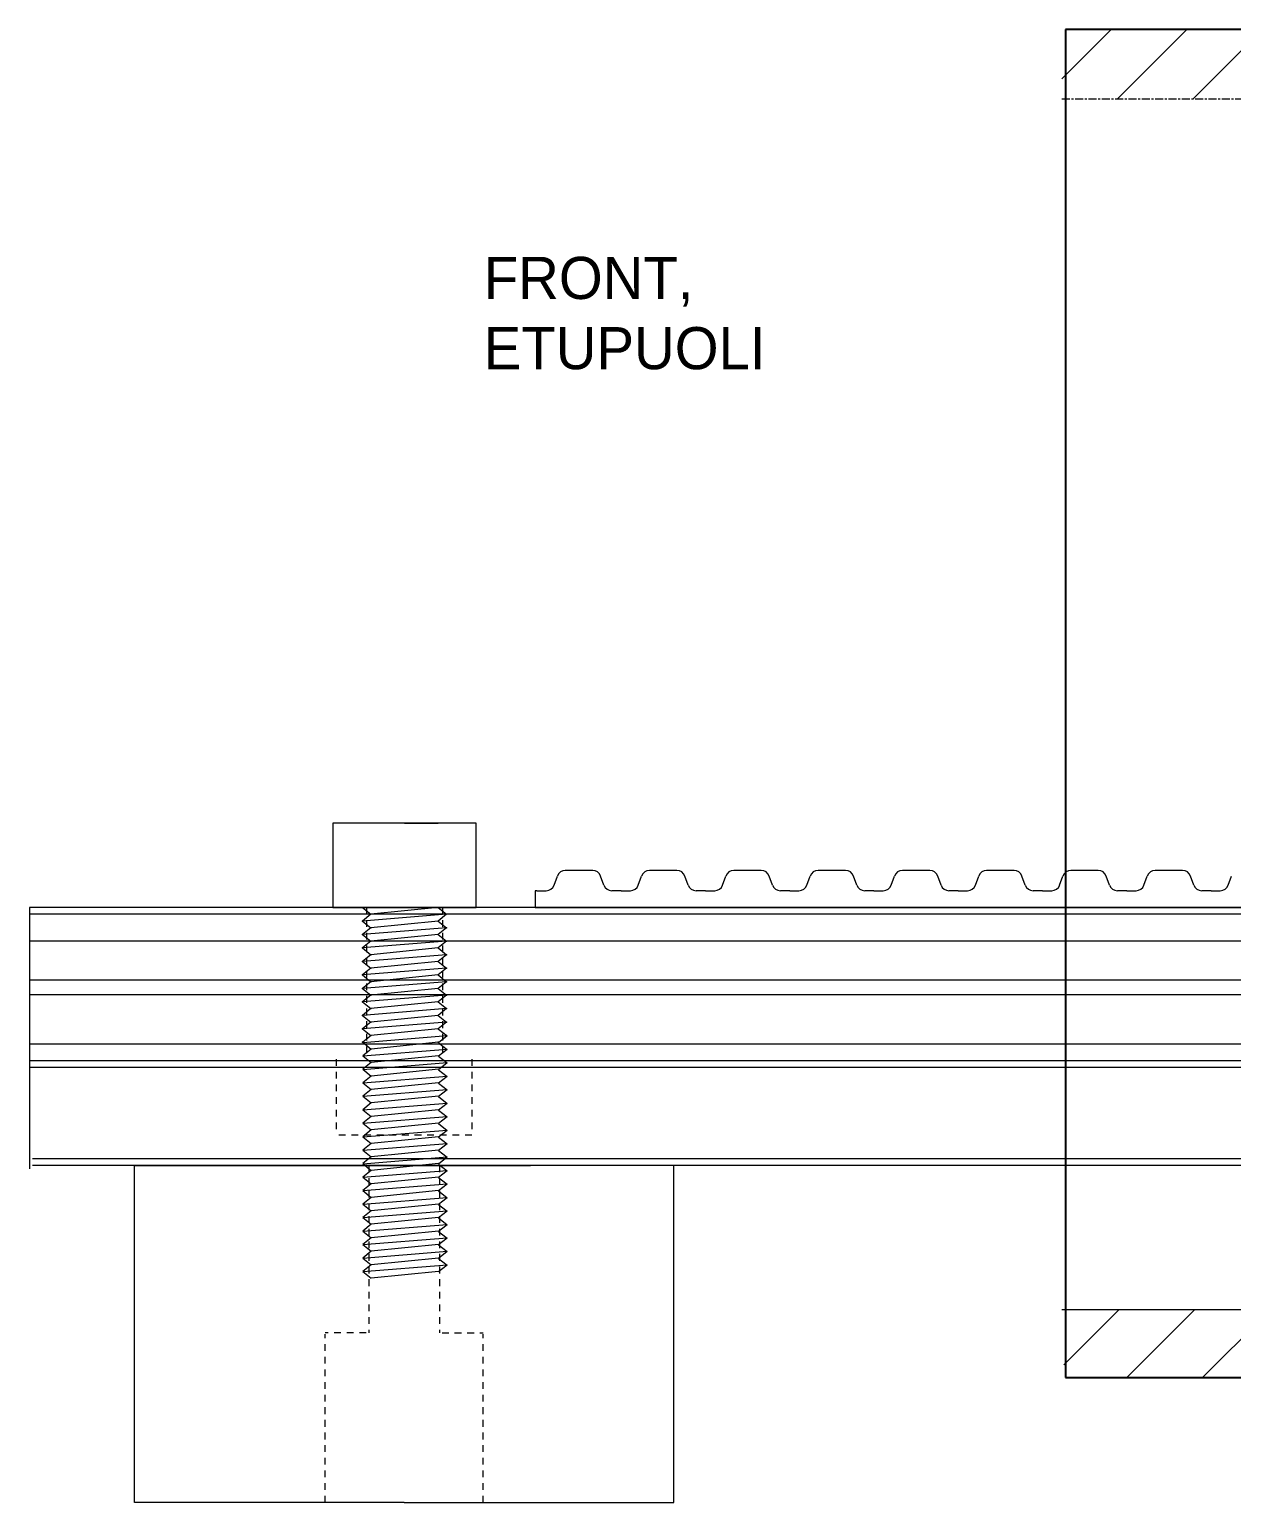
# Model space of a CAD drawing. Header units: millimetres. Extents: x -784753 to 2633, y -710 to 77802.
# Drawn here: x 864 to 935.3, y 68.8 to 156.2 of the extents above; entities that cross this region are included whole.
import ezdxf

# ---------------------------------------------------------------- set-up
doc = ezdxf.new("R2010")
doc.units = ezdxf.units.MM
for name, pattern in [('CHAIN', [0.7087, 0.4724, -0.0591, 0.1181, -0.0591]), ('phl_center', [0.75, 0.4, -0.35]), ('phl_thick', [0])]:
    doc.linetypes.add(name, pattern=pattern)
for name, color, linetype in [('Comments', 50, 'Continuous'), ('HIHNA', 53, 'Continuous'), ('KISKON-KOROKEPALA', 6, 'Continuous'), ('PULTIT_MUTTERIT_RUUVIT', 131, 'Continuous'), ('RUNKO', 140, 'Continuous')]:
    doc.layers.add(name, color=color, linetype=linetype)
doc.layers.add('Hatch (ANSI)', color=9, linetype='Continuous', lineweight=9)
doc.layers.add('RUNKO-REIKÄ', color=7, linetype='Continuous', true_color=0x39c9ff)

# ---------------------------------------------------------------- blocks, each defined once
blk = doc.blocks.new('T5-HIHNA-SUORA-LSIDE')
at = {"lineweight": 0}
for p, q in [((1561.976, 87.917), (1556.976, 87.917)), ((1566.976, 87.917), (1561.976, 87.917)), ((1561.976, 87.917), (1561.976, 87.917)), ((1571.976, 87.917), (1566.976, 87.917)), ((1566.976, 87.917), (1566.976, 87.917)), ((1576.976, 87.917), (1571.976, 87.917)), ((1571.976, 87.917), (1571.976, 87.917)), ((1581.976, 87.917), (1576.976, 87.917)), ((1576.976, 87.917), (1576.976, 87.917)), ((1586.976, 87.917), (1581.976, 87.917)), ((1581.976, 87.917), (1581.976, 87.917)), ((1591.976, 87.917), (1586.976, 87.917)), ((1586.976, 87.917), (1586.976, 87.917)), ((1596.976, 87.917), (1591.976, 87.917)), ((1591.976, 87.917), (1591.976, 87.917)), ((1601.976, 87.917), (1596.976, 87.917)), ((1596.976, 87.917), (1596.976, 87.917)), ((1602.08, 87.917), (1601.976, 87.917)), ((1601.976, 87.917), (1601.976, 87.917)), ((1602.08, 86.917), (1602.08, 87.917)), ((1560.957, 86.588), (1560.759, 86.046)), ((1561.976, 86.917), (1561.426, 86.917)), ((1561.976, 86.917), (1562.526, 86.917)), ((1562.996, 86.588), (1563.193, 86.046)), ((1565.957, 86.588), (1565.759, 86.046)), ((1566.976, 86.917), (1566.426, 86.917)), ((1566.976, 86.917), (1567.526, 86.917)), ((1567.996, 86.588), (1568.193, 86.046)), ((1570.957, 86.588), (1570.759, 86.046)), ((1571.976, 86.917), (1571.426, 86.917)), ((1571.976, 86.917), (1572.526, 86.917)), ((1572.996, 86.588), (1573.193, 86.046)), ((1575.957, 86.588), (1575.759, 86.046)), ((1576.976, 86.917), (1576.426, 86.917)), ((1576.976, 86.917), (1577.526, 86.917)), ((1577.996, 86.588), (1578.193, 86.046)), ((1580.957, 86.588), (1580.759, 86.046)), ((1581.976, 86.917), (1581.426, 86.917)), ((1581.976, 86.917), (1582.526, 86.917)), ((1582.996, 86.588), (1583.193, 86.046)), ((1585.957, 86.588), (1585.759, 86.046)), ((1586.976, 86.917), (1586.426, 86.917)), ((1586.976, 86.917), (1587.526, 86.917)), ((1587.996, 86.588), (1588.193, 86.046)), ((1590.957, 86.588), (1590.759, 86.046)), ((1591.976, 86.917), (1591.426, 86.917)), ((1591.976, 86.917), (1592.526, 86.917)), ((1592.996, 86.588), (1593.193, 86.046)), ((1595.957, 86.588), (1595.759, 86.046)), ((1596.976, 86.917), (1596.426, 86.917)), ((1596.976, 86.917), (1597.526, 86.917)), ((1597.996, 86.588), (1598.193, 86.046)), ((1600.957, 86.588), (1600.759, 86.046)), ((1601.976, 86.917), (1601.426, 86.917)), ((1601.976, 86.917), (1602.08, 86.917)), ((1563.663, 85.717), (1565.289, 85.717)), ((1568.663, 85.717), (1570.289, 85.717)), ((1573.663, 85.717), (1575.289, 85.717)), ((1578.663, 85.717), (1580.289, 85.717)), ((1583.663, 85.717), (1585.289, 85.717)), ((1588.663, 85.717), (1590.289, 85.717)), ((1593.663, 85.717), (1595.289, 85.717)), ((1598.663, 85.717), (1600.289, 85.717))]:
    blk.add_line(p, q, dxfattribs=at)
for centre, start, end in [((1561.426, 86.417), 90, 160), ((1562.526, 86.417), 20, 90), ((1566.426, 86.417), 90, 160), ((1567.526, 86.417), 20, 90), ((1571.426, 86.417), 90, 160), ((1572.526, 86.417), 20, 90), ((1576.426, 86.417), 90, 160), ((1577.526, 86.417), 20, 90), ((1581.426, 86.417), 90, 160), ((1582.526, 86.417), 20, 90), ((1586.426, 86.417), 90, 160), ((1587.526, 86.417), 20, 90), ((1591.426, 86.417), 90, 160), ((1592.526, 86.417), 20, 90), ((1596.426, 86.417), 90, 160), ((1597.526, 86.417), 20, 90), ((1601.426, 86.417), 90, 160), ((1563.663, 86.217), 200, 270), ((1565.289, 86.217), 270, 340), ((1568.663, 86.217), 200, 270), ((1570.289, 86.217), 270, 340), ((1573.663, 86.217), 200, 270), ((1575.289, 86.217), 270, 340), ((1578.663, 86.217), 200, 270), ((1580.289, 86.217), 270, 340), ((1583.663, 86.217), 200, 270), ((1585.289, 86.217), 270, 340), ((1588.663, 86.217), 200, 270), ((1590.289, 86.217), 270, 340), ((1593.663, 86.217), 200, 270), ((1595.289, 86.217), 270, 340), ((1598.663, 86.217), 200, 270), ((1600.289, 86.217), 270, 340)]:
    blk.add_arc(centre, 0.5, start, end, dxfattribs=at)
blk = doc.blocks.new('KISKO-TS-15-1-LSIDE')
at = {"linetype": 'phl_thick'}
for p, q in [((1190.706, 154.028), (1389.352, 154.028)), ((1190.901, 154.428), (1389.352, 154.428)), ((1389.54, 139.115), (1389.54, 154.615)), ((1187.881, 148.215), (1389.54, 148.215)), ((1188.075, 148.615), (1389.54, 148.615)), ((1187.395, 147.215), (1389.54, 147.215)), ((1185.974, 144.292), (1389.54, 144.292)), ((1185.554, 143.426), (1389.54, 143.426)), ((1184.431, 141.117), (1389.54, 141.117)), ((1183.458, 139.115), (1389.54, 139.115)), ((1183.652, 139.515), (1389.54, 139.515))]:
    blk.add_line(p, q, dxfattribs=at)
at = {"linetype": 'phl_center'}
for p, q in [((1363.29, 148.115), (1363.29, 152.615)), ((1371.337, 148.115), (1371.337, 152.615)), ((1365.04, 139.115), (1365.04, 148.115)), ((1369.54, 139.115), (1369.54, 148.115))]:
    blk.add_line(p, q, dxfattribs=at)
at = {"linetype": 'phl_center', "lineweight": 0}
blk.add_line((1363.29, 152.615), (1371.337, 152.615), dxfattribs=at)
blk = doc.blocks.new('M5-KISKON-KANNAKKEIDEN-KIINNITYS-LEFT')
at = {"lineweight": 0}
for p, q in [((1197.702, 101.147), (1197.702, 92.647)), ((1202.702, 101.147), (1197.702, 101.147)), ((1202.702, 92.647), (1202.702, 101.147)), ((1197.702, 96.897), (1197.702, 98.897)), ((1202.702, 99.397), (1202.702, 98.897)), ((1202.702, 98.897), (1203.102, 99.397)), ((1202.702, 98.897), (1203.102, 94.897)), ((1203.102, 99.397), (1203.502, 98.897)), ((1203.102, 99.397), (1203.502, 94.397)), ((1203.502, 98.897), (1203.902, 99.397)), ((1203.502, 98.897), (1203.902, 94.897)), ((1203.902, 99.397), (1204.302, 98.897)), ((1203.902, 99.397), (1204.302, 94.397)), ((1204.302, 98.897), (1204.702, 99.397)), ((1204.302, 98.897), (1204.702, 94.897)), ((1204.702, 99.397), (1205.102, 98.897)), ((1204.702, 99.397), (1205.102, 94.397)), ((1205.102, 98.897), (1205.502, 99.397)), ((1205.102, 98.897), (1205.502, 94.897)), ((1205.502, 99.397), (1205.902, 98.897)), ((1205.502, 99.397), (1205.902, 94.397)), ((1205.902, 98.897), (1206.302, 99.397)), ((1205.902, 98.897), (1206.302, 94.897)), ((1206.302, 99.397), (1206.702, 98.897)), ((1206.302, 99.397), (1206.702, 94.397)), ((1206.702, 98.897), (1207.102, 99.397)), ((1206.702, 98.897), (1207.102, 94.897)), ((1207.102, 99.397), (1207.502, 98.897)), ((1207.102, 99.397), (1207.502, 94.397)), ((1207.502, 98.897), (1207.902, 99.397)), ((1207.502, 98.897), (1207.902, 94.897)), ((1207.902, 99.397), (1208.302, 98.897)), ((1207.902, 99.397), (1208.302, 94.397)), ((1208.302, 98.897), (1208.702, 99.397)), ((1208.302, 98.897), (1208.702, 94.897)), ((1208.702, 99.397), (1209.102, 98.897)), ((1208.702, 99.397), (1209.102, 94.397)), ((1209.102, 98.897), (1209.502, 99.397)), ((1209.102, 98.897), (1209.502, 94.897)), ((1209.502, 99.397), (1209.902, 98.897)), ((1209.502, 99.397), (1209.902, 94.397)), ((1209.902, 98.897), (1210.302, 94.897)), ((1209.925, 98.92), (1210.325, 99.42)), ((1210.325, 99.42), (1210.725, 98.92)), ((1210.325, 99.42), (1210.725, 94.42)), ((1210.702, 98.92), (1211.102, 94.92)), ((1210.725, 98.92), (1211.125, 99.42)), ((1211.125, 99.42), (1211.525, 94.42)), ((1211.125, 99.42), (1211.525, 98.92)), ((1211.502, 98.92), (1211.902, 94.92)), ((1211.525, 98.92), (1211.925, 99.42)), ((1211.925, 99.42), (1212.325, 94.42)), ((1211.925, 99.42), (1212.325, 98.92)), ((1212.302, 98.92), (1212.702, 94.92)), ((1212.325, 98.92), (1212.725, 99.42)), ((1212.725, 99.42), (1213.125, 94.42)), ((1212.725, 99.42), (1213.125, 98.92)), ((1213.102, 98.92), (1213.502, 94.92)), ((1213.125, 98.92), (1213.525, 99.42)), ((1213.525, 99.42), (1213.925, 94.42)), ((1213.525, 99.42), (1213.925, 98.92)), ((1213.902, 98.92), (1214.302, 94.92)), ((1213.925, 98.92), (1214.325, 99.42)), ((1214.325, 99.42), (1214.725, 94.42)), ((1214.325, 99.42), (1214.725, 98.92)), ((1214.702, 98.92), (1215.102, 94.92)), ((1214.725, 98.92), (1215.125, 99.42)), ((1215.125, 99.42), (1215.525, 94.42)), ((1215.125, 99.42), (1215.525, 98.92)), ((1215.502, 98.92), (1215.902, 94.92)), ((1215.525, 98.92), (1215.925, 99.42)), ((1215.925, 99.42), (1216.325, 94.42)), ((1215.925, 99.42), (1216.325, 98.92)), ((1216.302, 98.92), (1216.702, 94.92)), ((1216.325, 98.92), (1216.725, 99.42)), ((1216.725, 99.42), (1217.125, 94.42)), ((1216.725, 99.42), (1217.125, 98.92)), ((1217.102, 98.92), (1217.502, 94.92)), ((1217.125, 98.92), (1217.525, 99.42)), ((1217.525, 99.42), (1217.925, 94.42)), ((1217.525, 99.42), (1217.925, 98.92)), ((1217.902, 98.92), (1218.302, 94.92)), ((1217.925, 98.92), (1218.325, 99.42)), ((1218.325, 99.42), (1218.725, 94.42)), ((1218.325, 99.42), (1218.725, 98.92)), ((1218.702, 98.92), (1219.102, 94.92)), ((1218.725, 98.92), (1219.125, 99.42)), ((1219.125, 99.42), (1219.525, 94.42)), ((1219.125, 99.42), (1219.525, 98.92)), ((1219.502, 98.92), (1219.902, 94.92)), ((1219.525, 98.92), (1219.925, 99.42)), ((1219.925, 99.42), (1220.325, 94.42)), ((1219.925, 99.42), (1220.325, 98.92)), ((1220.302, 98.92), (1220.702, 94.92)), ((1220.325, 98.92), (1220.725, 99.42)), ((1220.725, 99.42), (1221.125, 94.42)), ((1220.725, 99.42), (1221.125, 98.92)), ((1221.102, 98.92), (1221.502, 94.92)), ((1221.125, 98.92), (1221.525, 99.42)), ((1221.525, 99.42), (1221.925, 94.42)), ((1221.525, 99.42), (1221.925, 98.92)), ((1221.902, 98.92), (1222.302, 94.92)), ((1221.925, 98.92), (1222.325, 99.42)), ((1222.325, 99.42), (1222.725, 98.92)), ((1222.325, 99.42), (1222.725, 94.42)), ((1222.702, 98.92), (1223.102, 94.92)), ((1222.725, 98.92), (1223.125, 99.42)), ((1223.125, 99.42), (1223.525, 98.92)), ((1223.125, 99.42), (1223.525, 94.42)), ((1223.502, 98.92), (1223.902, 94.92)), ((1223.525, 98.92), (1223.925, 99.42)), ((1223.925, 99.42), (1224.325, 98.92)), ((1223.925, 99.42), (1224.325, 94.42)), ((1224.302, 98.92), (1224.702, 94.92)), ((1202.702, 96.897), (1202.702, 94.397)), ((1202.702, 94.397), (1202.702, 94.897)), ((1202.702, 94.397), (1203.102, 94.897)), ((1203.102, 94.897), (1203.502, 94.397)), ((1203.502, 94.397), (1203.902, 94.897)), ((1203.902, 94.897), (1204.302, 94.397)), ((1204.302, 94.397), (1204.702, 94.897)), ((1204.702, 94.897), (1205.102, 94.397)), ((1205.102, 94.397), (1205.502, 94.897)), ((1205.502, 94.897), (1205.902, 94.397)), ((1205.902, 94.397), (1206.302, 94.897)), ((1206.302, 94.897), (1206.702, 94.397)), ((1206.702, 94.397), (1207.102, 94.897)), ((1207.102, 94.897), (1207.502, 94.397)), ((1207.502, 94.397), (1207.902, 94.897)), ((1207.902, 94.897), (1208.302, 94.397)), ((1208.302, 94.397), (1208.702, 94.897)), ((1208.702, 94.897), (1209.102, 94.397)), ((1209.102, 94.397), (1209.502, 94.897)), ((1209.502, 94.897), (1209.902, 94.397)), ((1209.902, 94.397), (1210.302, 94.897)), ((1210.302, 94.92), (1210.702, 94.42)), ((1210.702, 94.42), (1211.102, 94.92)), ((1211.102, 94.92), (1211.502, 94.42)), ((1211.502, 94.42), (1211.902, 94.92)), ((1211.902, 94.92), (1212.302, 94.42)), ((1212.302, 94.42), (1212.702, 94.92)), ((1212.702, 94.92), (1213.102, 94.42)), ((1213.102, 94.42), (1213.502, 94.92)), ((1213.502, 94.92), (1213.902, 94.42)), ((1213.902, 94.42), (1214.302, 94.92)), ((1214.302, 94.92), (1214.702, 94.42)), ((1214.702, 94.42), (1215.102, 94.92)), ((1215.102, 94.92), (1215.502, 94.42)), ((1215.502, 94.42), (1215.902, 94.92)), ((1215.902, 94.92), (1216.302, 94.42)), ((1216.302, 94.42), (1216.702, 94.92)), ((1216.702, 94.92), (1217.102, 94.42)), ((1217.102, 94.42), (1217.502, 94.92)), ((1217.502, 94.92), (1217.902, 94.42)), ((1217.902, 94.42), (1218.302, 94.92)), ((1218.302, 94.92), (1218.702, 94.42)), ((1218.702, 94.42), (1219.102, 94.92)), ((1219.102, 94.92), (1219.502, 94.42)), ((1219.502, 94.42), (1219.902, 94.92)), ((1219.902, 94.92), (1220.302, 94.42)), ((1220.302, 94.42), (1220.702, 94.92)), ((1220.702, 94.92), (1221.102, 94.42)), ((1221.102, 94.42), (1221.502, 94.92)), ((1221.502, 94.92), (1221.902, 94.42)), ((1221.902, 94.42), (1222.302, 94.92)), ((1222.302, 94.92), (1222.702, 94.42)), ((1222.702, 94.42), (1223.102, 94.92)), ((1223.102, 94.92), (1223.502, 94.42)), ((1223.502, 94.42), (1223.902, 94.92)), ((1223.902, 94.92), (1224.302, 94.42)), ((1224.302, 94.42), (1224.702, 94.92)), ((1197.702, 92.647), (1202.702, 92.647))]:
    blk.add_line(p, q, dxfattribs=at)
for p in [(1203.502, 98.897), (1203.902, 99.397), (1204.302, 98.897), (1204.702, 99.397), (1205.102, 98.897), (1205.502, 99.397), (1205.902, 98.897), (1206.302, 99.397), (1206.702, 98.897), (1207.102, 99.397), (1207.502, 98.897), (1207.902, 99.397), (1208.302, 98.897), (1208.702, 99.397), (1209.102, 98.897), (1209.502, 99.397), (1209.902, 98.897), (1210.302, 99.397), (1210.702, 98.897), (1203.902, 94.897), (1204.702, 94.897), (1205.502, 94.897), (1206.302, 94.897), (1207.102, 94.897), (1207.902, 94.897), (1208.702, 94.897), (1209.502, 94.897), (1210.302, 94.897), (1211.102, 94.897), (1203.502, 94.397), (1204.302, 94.397), (1205.102, 94.397), (1205.902, 94.397), (1206.702, 94.397), (1207.502, 94.397), (1208.302, 94.397), (1209.102, 94.397), (1209.902, 94.397), (1210.702, 94.397)]:
    blk.add_point(p, dxfattribs=at)
blk = doc.blocks.new('TRIPOD-KIINNITYS-PALA-LSIDE')
at = {"lineweight": 0}
for p, q in [((1234.698, 120.985), (1234.698, 140.985)), ((1234.698, 140.985), (1240.698, 140.985)), ((1240.698, 140.985), (1243.198, 140.985)), ((1243.198, 140.985), (1258.198, 140.985)), ((1248.448, 140.985), (1252.948, 140.985)), ((1250.698, 140.985), (1248.598, 140.985)), ((1250.698, 140.985), (1252.798, 140.985)), ((1260.698, 140.985), (1258.198, 140.985)), ((1266.698, 140.985), (1260.698, 140.985)), ((1266.698, 120.985), (1266.698, 140.985)), ((1250.698, 120.985), (1234.698, 120.985)), ((1243.198, 120.985), (1240.698, 120.985)), ((1250.698, 120.985), (1266.698, 120.985)), ((1258.198, 120.985), (1260.698, 120.985))]:
    blk.add_line(p, q, dxfattribs=at)
at = {"linetype": 'phl_center', "lineweight": 0}
for p, q in [((1248.598, 140.985), (1248.598, 131.06)), ((1252.798, 140.985), (1252.798, 131.06)), ((1248.448, 131.06), (1246.018, 131.06)), ((1246.018, 120.985), (1246.018, 130.985)), ((1252.948, 131.06), (1255.388, 131.06)), ((1255.388, 120.985), (1255.388, 130.985)), ((1250.698, 120.985), (1246.018, 120.985))]:
    blk.add_line(p, q, dxfattribs=at)
blk = doc.blocks.new('ASSEMBLY-KISKO-LEFT')
at = {"layer": 'Hatch (ANSI)', "lineweight": 0, "rotation": 180}
blk.add_blockref('KISKO-TS-15-1-LSIDE', (2642.596, 343.412), dxfattribs=at)
at = {"layer": 'HIHNA', "lineweight": 0, "rotation": 180}
blk.add_blockref('T5-HIHNA-SUORA-LSIDE', (2885.136, 292.214), dxfattribs=at)
at = {"layer": 'KISKON-KOROKEPALA', "lineweight": 0}
blk.add_blockref('TRIPOD-KIINNITYS-PALA-LSIDE', (24.585, 48), dxfattribs=at)
at = {"layer": 'PULTIT_MUTTERIT_RUUVIT', "lineweight": 0, "rotation": 270}
blk.add_blockref('M5-KISKON-KANNAKKEIDEN-KIINNITYS-LEFT', (1178.409, 1406.999), dxfattribs=at)
blk = doc.blocks.new('ALUMIINIPUTKI-80X80-RIGHTS')
at = {"lineweight": 0}
h = blk.add_hatch(dxfattribs=at)
h.set_pattern_fill('ANSI31', color=256, style=0)
h.set_pattern_definition([(45, (84.9617, 0), (-2.245064, 2.245064), [])])
h.paths.add_polyline_path([(1314.092, 256.485), (1314.092, 252.364), (1434.092, 252.364), (1434.092, 256.485)])
h = blk.add_hatch(dxfattribs=at)
h.set_pattern_fill('ANSI31', color=256, style=0)
h.set_pattern_definition([(45, (85.0717, 0), (-2.245064, 2.245064), [])])
h.paths.add_polyline_path([(1434.202, 180.513), (1314.202, 180.513), (1314.202, 176.485), (1434.202, 176.485)])
for p, q in [((1434.312, 256.485), (1314.312, 256.485)), ((1314.312, 256.485), (1314.312, 176.485)), ((1434.312, 176.485), (1434.312, 256.485)), ((1314.312, 176.485), (1434.312, 176.485))]:
    blk.add_line(p, q)
at = {"linetype": 'CHAIN', "lineweight": 0}
blk.add_line((1314.092, 252.364), (1434.092, 252.364), dxfattribs=at)
at = {"lineweight": 0}
for p, q in [((1314.092, 180.513), (1434.092, 180.513)), ((1429.312, 180.513), (1428.312, 180.513)), ((1429.312, 180.513), (1430.312, 180.513))]:
    blk.add_line(p, q, dxfattribs=at)
at = {"layer": 'RUNKO-REIKÄ', "lineweight": 0}
for centre, radius in [((1395.105, 245.797), 1.5), ((1425.655, 245.797), 1.5), ((1410.605, 230.297), 12), ((1371.116, 212.718), 5), ((1395.105, 214.797), 1.5), ((1425.655, 214.797), 1.5)]:
    blk.add_circle(centre, radius, dxfattribs=at)

msp = doc.modelspace()

# ---------------------------------------------------------------- block references
at = {"lineweight": 0}
msp.add_blockref('ASSEMBLY-KISKO-LEFT', (-389.079, -100.204), dxfattribs=at)
at = {"layer": 'RUNKO', "lineweight": 0}
msp.add_blockref('ALUMIINIPUTKI-80X80-RIGHTS', (-388.859, -100.279), dxfattribs=at)

# ---------------------------------------------------------------- texts
at = {"layer": 'Comments', "lineweight": 0, "insert": (890.932, 142.709), "char_height": 2.5, "width": 22.02019, "attachment_point": 1}
msp.add_mtext('FRONT, ETUPUOLI', dxfattribs=at)

doc.saveas('drawing.dxf')
